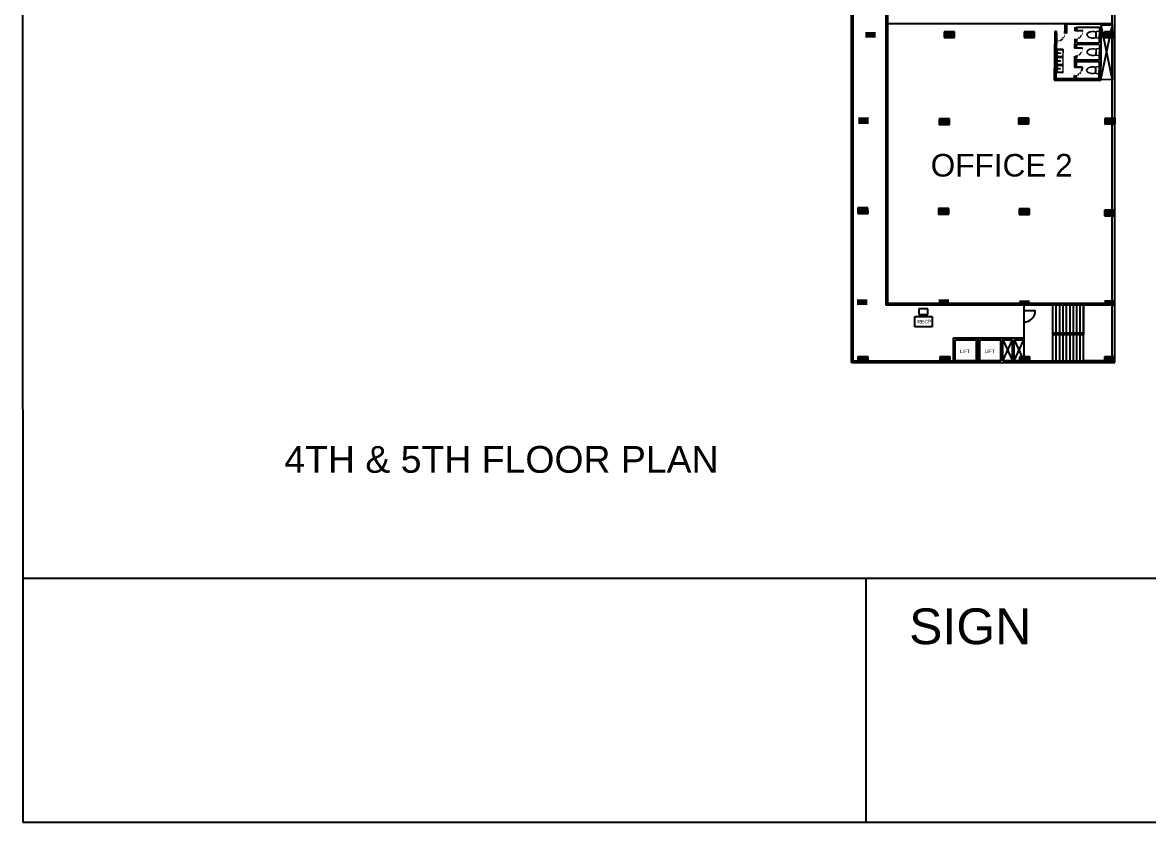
# Model space of a CAD drawing. Header units: millimetres. Extents: x 587797 to 2274247, y 1711 to 439204.
# Drawn here: x 1347478 to 1445828, y 191722 to 261574 of the extents above; entities that cross this region are included whole.
import ezdxf

# ---------------------------------------------------------------- set-up
doc = ezdxf.new("R2010")
doc.units = ezdxf.units.MM
doc.linetypes.add('ACAD_ISO03W100', pattern=[30, 12, -18])
doc.layers.add('finiture', color=7, linetype='Continuous', lineweight=20)
doc.styles.add('DIM_FONT', font='SIMPLEX', dxfattribs={"width": 0.8})
doc.styles.get("Standard").update_dxf_attribs({"font": 'arial.ttf'})

msp = doc.modelspace()

# ---------------------------------------------------------------- hatches: boundary and pattern name
h = msp.add_hatch(color=256)
h.dxf.hatch_style = 1
h.paths.add_polyline_path([(1421990.334, 260254.819), (1421986.046, 260754.801), (1421086.079, 260747.083), (1421090.367, 260247.102)])
h = msp.add_hatch(color=256)
h.dxf.hatch_style = 1
h.paths.add_polyline_path([(1428895.823, 260265.453), (1428891.536, 260765.434), (1427991.569, 260757.716), (1427995.856, 260257.735)])
h = msp.add_hatch(color=256)
h.dxf.hatch_style = 1
h.paths.add_polyline_path([(1435879.959, 260265.453), (1435875.671, 260765.434), (1434975.704, 260757.716), (1434979.992, 260257.735)])
h = msp.add_hatch(color=256)
h.dxf.hatch_style = 1
h.paths.add_polyline_path([(1442885.774, 260265.453), (1442881.487, 260765.434), (1441981.52, 260757.716), (1441985.807, 260257.735)])
h = msp.add_hatch(color=256)
h.dxf.hatch_style = 1
h.paths.add_polyline_path([(1421389.883, 252712.606), (1421385.595, 253212.588), (1420485.628, 253204.87), (1420489.916, 252704.888)])
h = msp.add_hatch(color=256)
h.dxf.hatch_style = 1
h.paths.add_polyline_path([(1428445.13, 252660.091), (1428440.843, 253160.073), (1427540.876, 253152.355), (1427545.164, 252652.373)])
h = msp.add_hatch(color=256)
h.dxf.hatch_style = 1
h.paths.add_polyline_path([(1435383.479, 252719.593), (1435379.192, 253219.574), (1434479.225, 253211.857), (1434483.512, 252711.875)])
h = msp.add_hatch(color=256)
h.dxf.hatch_style = 1
h.paths.add_polyline_path([(1442911.57, 252714.418), (1442907.282, 253214.4), (1442007.316, 253206.682), (1442011.603, 252706.7)])
h = msp.add_hatch(color=256)
h.dxf.hatch_style = 1
h.paths.add_polyline_path([(1421332.056, 244894.305), (1421327.769, 245394.286), (1420427.802, 245386.569), (1420432.089, 244886.587)])
h = msp.add_hatch(color=256)
h.dxf.hatch_style = 1
h.paths.add_polyline_path([(1428391.731, 244830.685), (1428387.443, 245330.666), (1427487.477, 245322.949), (1427491.764, 244822.967)])
h = msp.add_hatch(color=256)
h.dxf.hatch_style = 1
h.paths.add_polyline_path([(1435434.248, 244809.255), (1435429.96, 245309.237), (1434529.993, 245301.519), (1434534.281, 244801.538)])
h = msp.add_hatch(color=256)
h.dxf.hatch_style = 1
h.paths.add_polyline_path([(1442884.355, 244696.453), (1442880.068, 245196.435), (1441980.101, 245188.717), (1441984.389, 244688.735)])
h = msp.add_hatch(color=256)
h.dxf.hatch_style = 1
h.paths.add_polyline_path([(1421266.356, 236913.954), (1421262.068, 237413.936), (1420362.101, 237406.218), (1420366.389, 236906.236)])
h = msp.add_hatch(color=256)
h.dxf.hatch_style = 1
h.paths.add_polyline_path([(1428407.768, 236913.954), (1428403.48, 237413.936), (1427503.513, 237406.218), (1427507.801, 236906.236)])
h = msp.add_hatch(color=256)
h.dxf.hatch_style = 1
h.paths.add_polyline_path([(1435455.543, 236822.922), (1435451.255, 237322.904), (1434551.288, 237315.186), (1434555.576, 236815.204)])
h = msp.add_hatch(color=256)
h.dxf.hatch_style = 1
h.paths.add_polyline_path([(1442881.142, 236850.972), (1442876.854, 237350.954), (1441976.887, 237343.236), (1441981.175, 236843.254)])
h = msp.add_hatch(color=256)
h.dxf.hatch_style = 1
h.paths.add_polyline_path([(1421343.239, 231879.705), (1421338.951, 232379.687), (1420438.984, 232371.969), (1420443.272, 231871.987)])
h = msp.add_hatch(color=256)
h.dxf.hatch_style = 1
h.paths.add_polyline_path([(1428515.213, 231879.792), (1428510.925, 232379.773), (1427610.958, 232372.055), (1427615.246, 231872.074)])
h = msp.add_hatch(color=256)
h.dxf.hatch_style = 1
h.paths.add_polyline_path([(1435454.355, 231879.705), (1435450.068, 232379.687), (1434550.101, 232371.969), (1434554.389, 231871.987)])
h = msp.add_hatch(color=256)
h.dxf.hatch_style = 1
h.paths.add_polyline_path([(1442884.355, 231879.705), (1442880.068, 232379.687), (1441980.101, 232371.969), (1441984.389, 231871.987)])

# ---------------------------------------------------------------- linework, layer by layer
for p, q in [((1347477.966, 331711.038), (1347504.149, 191721.96)), ((1442644.256, 236879.619), (1442644.256, 291729.619)), ((1442874.256, 236879.619), (1442874.256, 291729.619)), ((1419874.256, 231879.619), (1419874.256, 287729.619)), ((1420024.256, 231879.619), (1420024.256, 287729.619)), ((1422874.256, 286649.28), (1422874.256, 236879.619)), ((1423024.256, 286538.851), (1423024.256, 237029.619)), ((1422874.256, 261499.28), (1442644.256, 261499.28)), ((1428891.536, 260765.434), (1427991.569, 260757.716)), ((1427991.569, 260757.716), (1427995.856, 260257.735)), ((1428895.823, 260265.453), (1428891.536, 260765.434)), ((1435875.671, 260765.434), (1434975.704, 260757.716)), ((1434975.704, 260757.716), (1434979.992, 260257.735)), ((1435879.959, 260265.453), (1435875.671, 260765.434)), ((1437639.174, 260791.633), (1437598.059, 256548.606)), ((1437789.167, 260790.18), (1437639.174, 260791.633)), ((1437787.714, 260640.187), (1437749.505, 256697.146)), ((1437780.931, 259940.22), (1437787.714, 260640.187)), ((1437787.714, 260640.187), (1437789.167, 260790.18)), ((1437816.712, 260639.906), (1437787.714, 260640.187)), ((1437809.929, 259939.939), (1437816.712, 260639.906)), ((1438524.751, 261429.437), (1438515.474, 260783.142)), ((1438518.133, 260783.116), (1438515.474, 260783.142)), ((1438516.679, 260633.123), (1438518.133, 260783.116)), ((1438664.014, 260631.696), (1438516.679, 260633.123)), ((1441695.044, 261429.437), (1438521.737, 261429.437)), ((1438669.408, 261429.437), (1438664.014, 260631.696)), ((1439391.962, 261181.442), (1439388.62, 260836.525)), ((1440088.587, 260829.742), (1439388.62, 260836.525)), ((1440088.868, 260858.741), (1439388.901, 260865.524)), ((1439541.955, 261179.988), (1439538.894, 260864.07)), ((1439541.955, 261179.988), (1441541.861, 261160.609)), ((1440088.587, 260829.742), (1440088.868, 260858.741)), ((1441541.861, 261160.609), (1441528.78, 259810.672)), ((1441695.044, 261429.437), (1441648.251, 256509.36)), ((1441669.053, 261380.739), (1441648.93, 256580.782)), ((1442669.044, 261376.412), (1441648.93, 256580.782)), ((1441669.053, 261380.739), (1442669.044, 261376.412)), ((1441669.053, 261380.739), (1442669.044, 256580.782)), ((1442881.487, 260765.434), (1441981.52, 260757.716)), ((1441981.52, 260757.716), (1441985.807, 260257.735)), ((1442669.044, 261376.412), (1442669.044, 256580.782)), ((1442885.774, 260265.453), (1442881.487, 260765.434)), ((1427995.856, 260257.735), (1428895.823, 260265.453)), ((1434979.992, 260257.735), (1435879.959, 260265.453)), ((1437809.929, 259939.939), (1437780.931, 259940.22)), ((1439381.837, 260136.558), (1439373.991, 259326.819)), ((1439527.421, 259680.059), (1439524.265, 259354.364)), ((1439527.421, 259680.059), (1441527.327, 259660.679)), ((1439531.988, 260151.364), (1439528.874, 259830.052)), ((1439528.874, 259830.052), (1441528.78, 259810.672)), ((1441538.821, 259660.568), (1441525.74, 258310.631)), ((1441538.438, 259620.956), (1441538.821, 259660.568)), ((1441985.807, 260257.735), (1442885.774, 260265.453)), ((1440073.958, 259320.036), (1439373.991, 259326.819)), ((1440074.239, 259349.035), (1439374.272, 259355.817)), ((1440073.958, 259320.036), (1440074.239, 259349.035)), ((1439367.208, 258626.852), (1439357.783, 257654.252)), ((1440058.031, 257676.468), (1439358.064, 257683.251)), ((1439517.358, 258641.658), (1439507.776, 257652.799)), ((1439512.886, 258180.129), (1441512.792, 258160.75)), ((1439514.34, 258330.122), (1441514.246, 258310.743)), ((1440057.75, 257647.469), (1440058.031, 257676.468)), ((1441512.792, 258160.75), (1441498.258, 256660.82)), ((1437599.512, 256698.599), (1441649.677, 256659.353)), ((1441649.677, 256659.353), (1437599.512, 256698.599)), ((1437749.505, 256697.146), (1439348.359, 256681.653)), ((1439351, 256954.285), (1439348.359, 256681.653)), ((1440057.75, 257647.469), (1439357.783, 257654.252)), ((1439501.151, 256969.091), (1439498.352, 256680.199)), ((1437598.059, 256548.606), (1441648.251, 256509.36)), ((1441648.251, 256509.36), (1437598.059, 256548.606)), ((1439498.352, 256680.199), (1441498.258, 256660.82)), ((1442669.044, 256580.782), (1441648.948, 256585.058)), ((1421385.595, 253212.588), (1420485.628, 253204.87)), ((1428440.843, 253160.073), (1427540.876, 253152.355)), ((1427540.876, 253152.355), (1427545.164, 252652.373)), ((1428445.13, 252660.091), (1428440.843, 253160.073)), ((1435379.192, 253219.574), (1434479.225, 253211.857)), ((1434479.225, 253211.857), (1434483.512, 252711.875)), ((1435383.479, 252719.593), (1435379.192, 253219.574)), ((1442907.282, 253214.4), (1442007.316, 253206.682)), ((1442007.316, 253206.682), (1442011.603, 252706.7)), ((1442911.57, 252714.418), (1442907.282, 253214.4)), ((1427545.164, 252652.373), (1428445.13, 252660.091)), ((1434483.512, 252711.875), (1435383.479, 252719.593)), ((1442011.603, 252706.7), (1442911.57, 252714.418)), ((1421327.769, 245394.286), (1420427.802, 245386.569)), ((1420427.802, 245386.569), (1420432.089, 244886.587)), ((1420432.089, 244886.587), (1421332.056, 244894.305)), ((1421332.056, 244894.305), (1421327.769, 245394.286)), ((1428387.443, 245330.666), (1427487.477, 245322.949)), ((1427487.477, 245322.949), (1427491.764, 244822.967)), ((1428391.731, 244830.685), (1428387.443, 245330.666)), ((1435429.96, 245309.237), (1434529.993, 245301.519)), ((1434529.993, 245301.519), (1434534.281, 244801.538)), ((1435434.248, 244809.255), (1435429.96, 245309.237)), ((1442880.068, 245196.435), (1441980.101, 245188.717)), ((1441980.101, 245188.717), (1441984.389, 244688.735)), ((1442884.355, 244696.453), (1442880.068, 245196.435)), ((1427491.764, 244822.967), (1428391.731, 244830.685)), ((1434534.281, 244801.538), (1435434.248, 244809.255)), ((1441984.389, 244688.735), (1442884.355, 244696.453)), ((1419884.194, 243850.582), (1419885.774, 243850.582)), ((1442874.256, 237029.619), (1423024.256, 237029.619)), ((1442874.256, 236879.619), (1422874.256, 236879.619)), ((1425755.752, 236580.079), (1425755.752, 236080.079)), ((1426555.752, 236580.079), (1425755.752, 236580.079)), ((1425755.752, 236080.079), (1426555.752, 236080.079)), ((1426555.752, 236080.079), (1426555.752, 236580.079)), ((1437444.256, 236879.619), (1434944.256, 236879.619)), ((1434944.256, 236879.619), (1434944.256, 232029.619)), ((1434944.256, 236417.161), (1435944.256, 236417.161)), ((1437444.256, 236879.619), (1437444.256, 232029.619)), ((1437744.256, 236879.619), (1437744.256, 234454.619)), ((1438044.256, 236879.619), (1438044.256, 234454.619)), ((1438344.256, 236879.619), (1438344.256, 234454.619)), ((1438644.256, 236879.619), (1438644.256, 234454.619)), ((1438944.256, 236879.619), (1438944.256, 234454.619)), ((1439244.256, 236879.619), (1439244.256, 234454.619)), ((1439544.256, 236879.619), (1439544.256, 234454.619)), ((1439844.256, 236879.619), (1439844.256, 234454.619)), ((1440144.256, 234454.619), (1440144.256, 236879.619)), ((1440144.256, 236879.619), (1440144.256, 234304.619)), ((1442644.256, 231879.619), (1442644.256, 236879.619)), ((1442874.256, 231879.619), (1442874.256, 236879.619)), ((1425426.414, 235903.047), (1426926.414, 235903.047)), ((1425426.414, 235003.047), (1425426.414, 235903.047)), ((1426926.414, 235903.047), (1426926.414, 235003.047)), ((1426926.414, 235003.047), (1425426.414, 235003.047)), ((1440144.256, 234454.619), (1437444.256, 234454.619)), ((1440144.256, 234304.619), (1437444.256, 234304.619)), ((1437744.256, 234304.619), (1437744.256, 232029.619)), ((1438044.256, 234304.619), (1438044.256, 232029.619)), ((1438344.256, 234304.619), (1438344.256, 232029.619)), ((1438644.256, 234304.619), (1438644.256, 232029.619)), ((1438944.256, 234304.619), (1438944.256, 232029.619)), ((1439244.256, 234304.619), (1439244.256, 232029.619)), ((1439544.256, 234304.619), (1439544.256, 232029.619)), ((1439844.256, 234304.619), (1439844.256, 232029.619)), ((1440144.256, 232029.619), (1440144.256, 234304.619)), ((1428794.256, 232029.619), (1428794.256, 234029.619)), ((1428794.256, 234029.619), (1430944.256, 234029.619)), ((1428944.256, 232029.619), (1428944.256, 233879.619)), ((1428944.256, 233879.619), (1430794.256, 233879.619)), ((1430794.256, 232029.619), (1430794.256, 233879.619)), ((1430944.256, 232029.619), (1430944.256, 234029.619)), ((1430944.256, 234029.619), (1432944.256, 234029.619)), ((1430944.256, 232029.619), (1430944.256, 234029.619)), ((1431094.256, 232029.619), (1431094.256, 233879.619)), ((1431094.256, 233879.619), (1432944.256, 233879.619)), ((1432944.256, 234029.619), (1433944.256, 234029.619)), ((1432944.256, 232029.619), (1432944.256, 233879.619)), ((1433094.256, 232029.619), (1433094.256, 234029.619)), ((1433094.256, 233879.619), (1433944.256, 233879.619)), ((1433094.256, 233879.619), (1433944.256, 232029.619)), ((1433094.256, 232029.619), (1433944.256, 233879.619)), ((1433944.256, 234029.619), (1434944.256, 234029.619)), ((1433944.256, 232029.619), (1433944.256, 233879.619)), ((1434094.256, 232029.619), (1434094.256, 233879.619)), ((1434094.256, 233879.619), (1434944.256, 233879.619)), ((1434094.256, 233879.619), (1434944.256, 232029.619)), ((1434094.256, 232029.619), (1434944.256, 233879.619)), ((1421338.951, 232379.687), (1420438.984, 232371.969)), ((1420438.984, 232371.969), (1420443.272, 231871.987)), ((1421343.239, 231879.705), (1421338.951, 232379.687)), ((1428510.925, 232379.773), (1427610.958, 232372.055)), ((1427610.958, 232372.055), (1427615.246, 231872.074)), ((1428515.213, 231879.792), (1428510.925, 232379.773)), ((1435450.068, 232379.687), (1434550.101, 232371.969)), ((1434550.101, 232371.969), (1434554.389, 231871.987)), ((1435454.355, 231879.705), (1435450.068, 232379.687)), ((1442880.068, 232379.687), (1441980.101, 232371.969)), ((1441980.101, 232371.969), (1441984.389, 231871.987)), ((1442884.355, 231879.705), (1442880.068, 232379.687)), ((1419874.256, 232029.619), (1430944.256, 232029.619)), ((1419874.256, 231879.619), (1442874.256, 231879.619)), ((1420443.272, 231871.987), (1421343.239, 231879.705)), ((1422874.256, 232029.619), (1422874.256, 231879.619)), ((1427615.246, 231872.074), (1428515.213, 231879.792)), ((1428944.256, 232029.619), (1430794.256, 232029.619)), ((1430794.256, 232029.619), (1428944.256, 232029.619)), ((1432944.256, 232029.619), (1430944.256, 232029.619)), ((1431094.256, 232029.619), (1432944.256, 232029.619)), ((1433094.256, 232029.619), (1442874.256, 232029.619)), ((1433944.256, 232029.619), (1433094.256, 232029.619)), ((1434944.256, 232029.619), (1434094.256, 232029.619)), ((1434554.389, 231871.987), (1435454.355, 231879.705)), ((1442644.256, 232029.619), (1440144.256, 232029.619)), ((1441984.389, 231871.987), (1442884.355, 231879.705)), ((1546352.832, 213051.368), (1347500.165, 213025.755)), ((1421132.497, 213035.239), (1421132.497, 191721.96)), ((1546292.047, 191721.96), (1347504.149, 191721.96))]:
    msp.add_line(p, q)
at = {"linetype": 'ACAD_ISO03W100'}
for centre in [(1437816.712, 260639.906), (1439388.62, 260836.525), (1439373.991, 259326.819), (1439357.783, 257654.252)]:
    msp.add_arc(centre, 700, 269.44481443, 359.44481443, dxfattribs=at)
msp.add_arc((1434944.256, 236417.161), 1000, 270, 0)
at = {"layer": 'finiture'}
for p, q in [((1441213.692, 260765.604), (1441208.594, 260239.531)), ((1441213.508, 260766.255), (1441290.168, 260765.512)), ((1441284.169, 260198.741), (1441290.183, 260819.415)), ((1441290.183, 260819.415), (1441538.202, 260817.011)), ((1441538.202, 260817.011), (1441532.188, 260196.337)), ((1441211.32, 260236.144), (1441285.032, 260235.43)), ((1441532.188, 260196.337), (1441284.169, 260198.741)), ((1442161.667, 260330.245), (1442235.379, 260329.531)), ((1442482.535, 260290.439), (1442234.516, 260292.842)), ((1437773.747, 259198.854), (1437768.012, 258606.99)), ((1438351.929, 259235.531), (1437816.433, 259240.72)), ((1437816.438, 259241.272), (1438351.934, 259236.083)), ((1437826.838, 258860.099), (1437827.657, 258944.652)), ((1437855.022, 258859.826), (1438024.399, 258886.372)), ((1438024.672, 258914.556), (1437855.841, 258944.378)), ((1437881.567, 258690.449), (1437883.274, 258866.599)), ((1437883.957, 258937.059), (1437885.664, 259113.209)), ((1437971.035, 259196.942), (1438266.967, 259194.075)), ((1438024.399, 258886.372), (1438024.672, 258914.556)), ((1438350.7, 259108.703), (1438346.603, 258685.943)), ((1438388.06, 258600.981), (1438393.795, 259192.846)), ((1441215.589, 259248.452), (1441210.491, 258722.379)), ((1441213.217, 258718.992), (1441286.929, 258718.278)), ((1441215.405, 259249.103), (1441292.065, 259248.36)), ((1441286.066, 258681.589), (1441292.08, 259302.262)), ((1441534.085, 258679.185), (1441286.066, 258681.589)), ((1441292.08, 259302.262), (1441540.099, 259299.859)), ((1441540.099, 259299.859), (1441534.085, 258679.185)), ((1437760.518, 257833.659), (1437754.783, 257241.794)), ((1437767.131, 258516.105), (1437761.396, 257924.24)), ((1438338.7, 257870.336), (1437803.204, 257875.525)), ((1437803.209, 257876.077), (1438338.705, 257870.888)), ((1437803.262, 257881.555), (1438338.758, 257876.365)), ((1438345.313, 258552.782), (1437809.817, 258557.971)), ((1437809.822, 258558.523), (1438345.318, 258553.334)), ((1437809.878, 258564.304), (1438345.374, 258559.115)), ((1437820.222, 258177.35), (1437821.041, 258261.902)), ((1437848.406, 258177.077), (1438017.783, 258203.622)), ((1438018.056, 258231.806), (1437849.225, 258261.629)), ((1437870.728, 257571.864), (1437872.435, 257748.014)), ((1437874.951, 258007.7), (1437876.658, 258183.85)), ((1437877.341, 258254.31), (1437879.048, 258430.46)), ((1437957.806, 257831.747), (1438253.738, 257828.879)), ((1438254.616, 257919.461), (1437958.684, 257922.328)), ((1437964.419, 258514.193), (1438260.351, 258511.325)), ((1438261.232, 258602.21), (1437965.3, 258605.078)), ((1438017.783, 258203.622), (1438018.056, 258231.806)), ((1438337.471, 257743.508), (1438333.374, 257320.748)), ((1438344.084, 258425.954), (1438339.987, 258003.194)), ((1438374.831, 257235.786), (1438380.566, 257827.65)), ((1438381.444, 257918.232), (1438387.179, 258510.096)), ((1441254.498, 257102.851), (1441260.513, 257723.525)), ((1441260.513, 257723.525), (1441508.532, 257721.122)), ((1437796.649, 257199.109), (1438332.145, 257193.92)), ((1437813.609, 257494.904), (1437814.428, 257579.456)), ((1437841.793, 257494.631), (1438011.17, 257521.176)), ((1438011.443, 257549.36), (1437842.612, 257579.183)), ((1437868.338, 257325.254), (1437870.045, 257501.404)), ((1438248.003, 257237.015), (1437952.071, 257239.883)), ((1438011.17, 257521.176), (1438011.443, 257549.36)), ((1441184.021, 257669.715), (1441178.924, 257143.642)), ((1441181.65, 257140.255), (1441255.362, 257139.54)), ((1441183.838, 257670.366), (1441260.498, 257669.623)), ((1441502.518, 257100.448), (1441254.498, 257102.851))]:
    msp.add_line(p, q, dxfattribs=at)
for centre, radius in [((1437840.656, 258831.779), 28.185), ((1437842.022, 258972.699), 28.185), ((1438109.087, 258899.644), 42.278), ((1437834.041, 258149.03), 28.185), ((1437835.406, 258289.95), 28.185), ((1438102.471, 258216.895), 42.278), ((1437827.428, 257466.584), 28.185), ((1437828.793, 257607.504), 28.185), ((1438095.859, 257534.449), 42.278)]:
    msp.add_circle(centre, radius, dxfattribs=at)
for centre, radius, start, end in [((1440717.497, 260448.04), 296.758, 115.76730132, 167.91625821), ((1440770.866, 260368.16), 354.917, 117.7165492, 141.84177977), ((1440888.465, 260144.324), 644.97, 102.00339119, 117.7165492), ((1440888.465, 260144.324), 607.765, 102.00339119, 117.7165492), ((1440963.84, 259789.82), 1007.399, 76.8862377, 102.00339119), ((1440963.84, 259789.82), 970.194, 89.44481443, 102.00339119), ((1440963.84, 259789.82), 970.194, 76.8862377, 89.44481443), ((1441046.069, 260142.797), 607.765, 74.93637486, 76.8862377), ((1441046.069, 260142.797), 644.97, 74.93637486, 76.8862377), ((1440592.175, 260508.566), 164.868, 179.44481443, 217.04784915), ((1440773.553, 260645.482), 392.122, 217.04784915, 241.17307972), ((1440592.175, 260508.566), 127.664, 179.44481443, 217.04784915), ((1440592.175, 260508.566), 127.664, 141.84177977, 179.44481443), ((1440773.553, 260645.482), 354.917, 217.04784915, 241.17307972), ((1440895.468, 260866.997), 644.97, 241.17307972, 256.8862377), ((1440895.468, 260866.997), 607.765, 241.17307972, 256.8862377), ((1440977.698, 261219.974), 1007.399, 256.8862377, 269.44481443), ((1440977.698, 261219.974), 970.194, 256.8862377, 269.44481443), ((1440977.698, 261219.974), 1007.399, 269.44481443, 282.00339119), ((1440977.698, 261219.974), 970.194, 269.44481443, 282.00339119), ((1441053.072, 260865.47), 607.765, 282.00339119, 283.95325405), ((1441053.072, 260865.47), 644.97, 282.00339119, 283.95325405), ((1441928.045, 261314.076), 970.194, 269.44481443, 282.00339119), ((1442003.419, 260959.571), 607.765, 282.00339119, 283.95325408), ((1442003.419, 260959.571), 644.97, 282.00339119, 283.95325408), ((1437816.023, 259198.444), 42.278, 89.44481443, 179.44481443), ((1437966.119, 258689.63), 84.556, 179.44481443, 269.44481443), ((1437970.216, 259112.39), 84.556, 89.44481443, 179.44481443), ((1438262.051, 258686.762), 84.556, 269.44481443, 359.44481443), ((1438266.148, 259109.522), 84.556, 359.44481443, 89.44481443), ((1438351.519, 259193.255), 42.278, 359.44481443, 89.44481443), ((1440594.072, 258991.414), 164.868, 179.44481443, 217.04784915), ((1440719.394, 258930.888), 296.758, 115.76730132, 167.91625821), ((1440775.451, 259128.33), 392.122, 217.04784915, 241.17307972), ((1440594.072, 258991.414), 127.664, 179.44481443, 217.04784915), ((1440594.072, 258991.414), 127.664, 141.84177977, 179.44481443), ((1440775.451, 259128.33), 354.917, 217.04784915, 241.17307972), ((1440772.763, 258851.008), 354.917, 117.7165492, 141.84177977), ((1440897.365, 259349.845), 644.97, 241.17307972, 256.8862377), ((1440890.362, 258627.172), 644.97, 102.00339119, 117.7165492), ((1440897.365, 259349.845), 607.765, 241.17307972, 256.8862377), ((1440890.362, 258627.172), 607.765, 102.00339119, 117.7165492), ((1440979.595, 259702.822), 1007.399, 256.8862377, 269.44481443), ((1440965.737, 258272.668), 1007.399, 76.8862377, 102.00339119), ((1440979.595, 259702.822), 970.194, 256.8862377, 269.44481443), ((1440965.737, 258272.668), 970.194, 89.44481443, 102.00339119), ((1440979.595, 259702.822), 1007.399, 269.44481443, 282.00339119), ((1440979.595, 259702.822), 970.194, 269.44481443, 282.00339119), ((1440965.737, 258272.668), 970.194, 76.8862377, 89.44481443), ((1441054.969, 259348.318), 607.765, 282.00339119, 283.95325405), ((1441047.966, 258625.645), 607.765, 74.93637486, 76.8862377), ((1441054.969, 259348.318), 644.97, 282.00339119, 283.95325405), ((1441047.966, 258625.645), 644.97, 74.93637486, 76.8862377), ((1437802.794, 257833.249), 42.278, 89.44481443, 179.44481443), ((1437803.672, 257923.831), 42.278, 179.44481443, 269.44481443), ((1437809.407, 258515.695), 42.278, 89.44481443, 179.44481443), ((1437810.288, 258606.58), 42.278, 179.44481443, 269.44481443), ((1437956.987, 257747.195), 84.556, 89.44481443, 179.44481443), ((1437959.503, 258006.881), 84.556, 179.44481443, 269.44481443), ((1437963.6, 258429.641), 84.556, 89.44481443, 179.44481443), ((1438252.919, 257744.327), 84.556, 359.44481443, 89.44481443), ((1438255.435, 258004.013), 84.556, 269.44481443, 359.44481443), ((1438259.532, 258426.773), 84.556, 359.44481443, 89.44481443), ((1438338.29, 257828.06), 42.278, 359.44481443, 89.44481443), ((1438339.168, 257918.642), 42.278, 269.44481443, 359.44481443), ((1438344.903, 258510.506), 42.278, 359.44481443, 89.44481443), ((1438345.784, 258601.391), 42.278, 269.44481443, 359.44481443), ((1440858.795, 257048.435), 644.97, 102.00339119, 117.7165492), ((1440934.169, 256693.93), 1007.399, 89.44481443, 102.00339119), ((1440934.169, 256693.93), 1007.399, 76.8862377, 89.44481443), ((1437797.059, 257241.385), 42.278, 179.44481443, 269.44481443), ((1437952.89, 257324.435), 84.556, 179.44481443, 269.44481443), ((1438248.822, 257321.567), 84.556, 269.44481443, 359.44481443), ((1438332.555, 257236.196), 42.278, 269.44481443, 359.44481443), ((1440562.505, 257412.676), 164.868, 179.44481443, 217.04784915), ((1440562.505, 257412.676), 164.868, 141.84177977, 179.44481443), ((1440743.883, 257549.592), 392.122, 217.04784915, 241.17307972), ((1440741.196, 257272.271), 392.122, 117.7165492, 141.84177977), ((1440562.505, 257412.676), 127.664, 179.44481443, 217.04784915), ((1440562.505, 257412.676), 127.664, 141.84177977, 179.44481443), ((1440743.883, 257549.592), 354.917, 217.04784915, 241.17307972), ((1440741.196, 257272.271), 354.917, 117.7165492, 141.84177977), ((1440865.798, 257771.108), 644.97, 241.17307972, 256.8862377), ((1440865.798, 257771.108), 607.765, 241.17307972, 256.8862377), ((1440858.795, 257048.435), 607.765, 102.00339119, 117.7165492), ((1440948.028, 258124.085), 1007.399, 256.8862377, 269.44481443), ((1440948.028, 258124.085), 970.194, 256.8862377, 269.44481443), ((1440934.169, 256693.93), 970.194, 89.44481443, 102.00339119), ((1440948.028, 258124.085), 1007.399, 269.44481443, 282.00339119), ((1440948.028, 258124.085), 970.194, 269.44481443, 282.00339119), ((1440934.169, 256693.93), 970.194, 76.8862377, 89.44481443), ((1441023.402, 257769.581), 607.765, 282.00339119, 283.95325405), ((1441016.399, 257046.908), 607.765, 74.93637486, 76.8862377), ((1441023.402, 257769.581), 644.97, 282.00339119, 283.95325405), ((1441016.399, 257046.908), 644.97, 74.93637486, 76.8862377)]:
    msp.add_arc(centre, radius, start, end, dxfattribs=at)

# ---------------------------------------------------------------- texts
for s, height, p in [('OFFICE 2', 1973.0821, (1426805.024, 248126.058)), ('LIFT', 311.9008, (1429362.947, 232709.9)), ('LIFT', 311.9008, (1431512.947, 232709.9)), ('4TH & 5TH FLOOR PLAN', 2338.05058, (1370349.253, 222259.111)), ('SIGN', 3123.7899, (1424922.572, 207290.007))]:
    msp.add_text(s, height=height).set_placement(p)
msp.add_text('RECP', height=311.9008, rotation=0.89614877).set_placement((1425646.389, 235288.168))
at = {"layer": 'finiture', "style": 'DIM_FONT', "width": 0.8, "flags": 9}
for tag, p, s in [('YSIZE', (1437770.879, 258902.922), '491'), ('XSIZE', (1437770.879, 258902.922), '450'), ('YSIZE', (1437764.263, 258220.172), '491'), ('XSIZE', (1437764.263, 258220.172), '450'), ('YSIZE', (1437757.65, 257537.726), '491'), ('XSIZE', (1437757.65, 257537.726), '450')]:
    msp.add_attdef(tag, p, s, height=0.689, rotation=359.44481443, dxfattribs=at)

doc.saveas('drawing.dxf')
